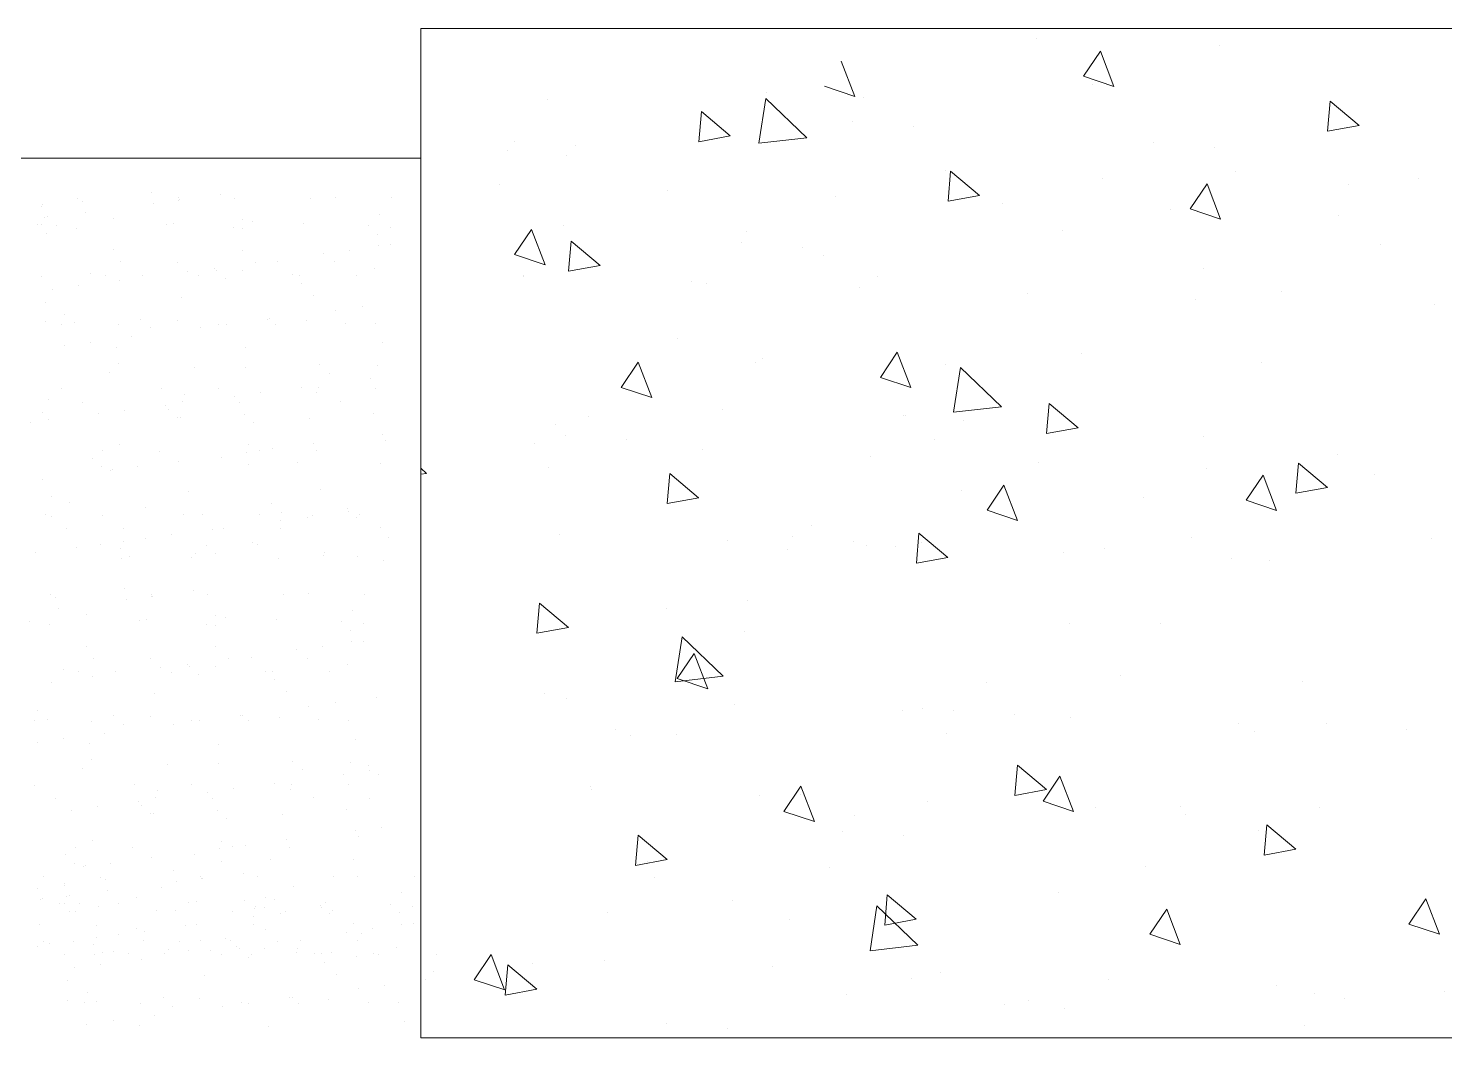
# Model space of a CAD drawing. Header units: millimetres. Extents: x -394 to 6212, y -2458 to 809.
# Drawn here: x 4921.5 to 4949.58, y -2256.57 to -2236.52 of the extents above; entities that cross this region are included whole.
import ezdxf

# ---------------------------------------------------------------- set-up
doc = ezdxf.new("R2010")
doc.units = ezdxf.units.MM
doc.header["$PDSIZE"] = -5
doc.layers.get('DEFPOINTS').update_dxf_attribs({"lineweight": 18})
doc.layers.add('1', color=1, linetype='Continuous', lineweight=18, true_color=0xff0000)
doc.layers.add('2', color=2, linetype='Continuous', lineweight=18, true_color=0xffff00)

msp = doc.modelspace()

# ---------------------------------------------------------------- linework, layer by layer
at = {"layer": '1'}
for p, q in [((4929.28181, -2236.52745), (4929.28181, -2256.52745)), ((4929.28181, -2236.52745), (4929.28181, -2256.52745)), ((4929.28181, -2236.52745), (4995.10215, -2236.52745)), ((4941.4955, -2236.73281), (4941.4955, -2236.73281)), ((4941.4955, -2236.73281), (4941.4955, -2236.73281)), ((4945.11004, -2236.86011), (4945.11004, -2236.86011)), ((4945.11004, -2236.86011), (4945.11004, -2236.86011)), ((4937.61751, -2237.17204), (4937.88628, -2237.87222)), ((4942.75381, -2236.97344), (4942.41829, -2237.47086)), ((4942.75381, -2236.97344), (4942.41829, -2237.47086)), ((4942.75381, -2236.97344), (4943.02259, -2237.67362)), ((4942.75381, -2236.97344), (4943.02259, -2237.67362)), ((4942.41844, -2237.47101), (4943.02273, -2237.67377)), ((4942.41844, -2237.47101), (4943.02273, -2237.67377)), ((4937.28214, -2237.66964), (4937.88643, -2237.8724)), ((4942.59534, -2237.63725), (4942.59534, -2237.63725)), ((4942.59534, -2237.63725), (4942.59534, -2237.63725)), ((4931.78575, -2237.92559), (4931.78575, -2237.92559)), ((4936.11932, -2237.91034), (4935.98139, -2238.79971)), ((4936.11932, -2237.91034), (4936.93109, -2238.68922)), ((4936.14214, -2237.79838), (4936.14214, -2237.79838)), ((4936.14214, -2237.79839), (4936.14214, -2237.79839)), ((4938.04999, -2237.88943), (4938.04999, -2237.88943)), ((4938.04999, -2237.88944), (4938.04999, -2237.88944)), ((4947.30695, -2237.9648), (4947.25465, -2238.56252)), ((4947.30695, -2237.9648), (4947.25465, -2238.56252)), ((4947.30695, -2237.9648), (4947.88148, -2238.44689)), ((4947.30695, -2237.9648), (4947.88148, -2238.44689)), ((4934.84285, -2238.17081), (4934.79055, -2238.76853)), ((4934.84285, -2238.17081), (4935.41738, -2238.6529)), ((4937.83986, -2238.37333), (4937.83986, -2238.37333)), ((4937.83986, -2238.37333), (4937.83986, -2238.37333)), ((4939.04533, -2238.46225), (4939.04533, -2238.46225)), ((4947.2548, -2238.56267), (4947.88162, -2238.44705)), ((4947.2548, -2238.56267), (4947.88162, -2238.44705)), ((4931.14359, -2238.75671), (4931.14359, -2238.75671)), ((4931.14359, -2238.75672), (4931.14359, -2238.75672)), ((4932.34906, -2238.84564), (4932.34906, -2238.84564)), ((4934.7907, -2238.76871), (4935.41752, -2238.65308)), ((4935.98148, -2238.79989), (4936.93118, -2238.68941)), ((4943.8065, -2238.7862), (4943.8065, -2238.7862)), ((4943.8065, -2238.7862), (4943.8065, -2238.7862)), ((4945.01197, -2238.87512), (4945.01197, -2238.87512)), ((4917.50806, -2239.09753), (4929.28181, -2239.09753)), ((4930.99321, -2238.94355), (4930.99321, -2238.94355)), ((4930.99321, -2238.94355), (4930.99321, -2238.94355)), ((4932.17675, -2239.03861), (4932.17675, -2239.03861)), ((4932.17675, -2239.03861), (4932.17675, -2239.03861)), ((4939.68106, -2239.33053), (4939.68106, -2239.33053)), ((4939.78502, -2239.35232), (4939.73273, -2239.95003)), ((4939.78502, -2239.35232), (4939.73273, -2239.95003)), ((4939.78502, -2239.35232), (4940.35956, -2239.83441)), ((4939.78502, -2239.35232), (4940.35956, -2239.83441)), ((4945.43962, -2239.36351), (4945.43962, -2239.36351)), ((4945.43962, -2239.36351), (4945.43962, -2239.36351)), ((4930.83537, -2239.62129), (4930.83537, -2239.62129)), ((4930.83537, -2239.62129), (4930.83537, -2239.62129)), ((4942.78665, -2239.50217), (4942.78665, -2239.50217)), ((4944.86901, -2239.60519), (4944.53349, -2240.10261)), ((4944.86901, -2239.60519), (4945.13778, -2240.30537)), ((4947.67843, -2239.62677), (4947.67843, -2239.62677)), ((4947.67843, -2239.62677), (4947.67843, -2239.62677)), ((4949.05416, -2239.4908), (4949.05416, -2239.4908)), ((4949.05416, -2239.4908), (4949.05416, -2239.4908)), ((4934.16431, -2239.74289), (4934.16431, -2239.74289)), ((4934.16431, -2239.74289), (4934.16431, -2239.74289)), ((4937.49325, -2239.86449), (4937.49325, -2239.86449)), ((4937.49325, -2239.86449), (4937.49325, -2239.86449)), ((4939.73287, -2239.95018), (4940.3597, -2239.83455)), ((4939.73287, -2239.95018), (4940.3597, -2239.83455)), ((4940.82219, -2239.98609), (4940.82219, -2239.98609)), ((4940.82219, -2239.98609), (4940.82219, -2239.98609)), ((4944.15112, -2240.10768), (4944.15112, -2240.10768)), ((4944.15112, -2240.10768), (4944.15112, -2240.10768)), ((4944.53364, -2240.1028), (4945.13793, -2240.30556)), ((4947.48006, -2240.22928), (4947.48006, -2240.22928)), ((4947.48006, -2240.22928), (4947.48006, -2240.22928)), ((4931.47612, -2240.50935), (4931.14061, -2241.00678)), ((4931.47612, -2240.50935), (4931.14061, -2241.00678)), ((4931.47612, -2240.50935), (4931.7449, -2241.20954)), ((4931.47612, -2240.50935), (4931.7449, -2241.20954)), ((4932.11532, -2240.42899), (4932.11532, -2240.42899)), ((4935.72986, -2240.55629), (4935.72986, -2240.55629)), ((4941.99411, -2240.52013), (4941.99411, -2240.52013)), ((4941.99411, -2240.52013), (4941.99411, -2240.52013)), ((4932.2631, -2240.73983), (4932.21081, -2241.33755)), ((4932.2631, -2240.73983), (4932.21081, -2241.33755)), ((4932.2631, -2240.73983), (4932.83764, -2241.22192)), ((4932.2631, -2240.73983), (4932.83764, -2241.22192)), ((4935.6442, -2240.76948), (4935.6442, -2240.76948)), ((4935.6442, -2240.76948), (4935.6442, -2240.76948)), ((4936.84966, -2240.8584), (4936.84966, -2240.8584)), ((4948.30711, -2240.79897), (4948.30711, -2240.79897)), ((4948.30711, -2240.79897), (4948.30711, -2240.79897)), ((4931.14075, -2241.00692), (4931.74504, -2241.20968)), ((4931.14075, -2241.00692), (4931.74504, -2241.20968)), ((4937.25984, -2241.02813), (4937.25984, -2241.02813)), ((4937.25984, -2241.02813), (4937.25984, -2241.02813)), ((4931.32327, -2241.41624), (4931.32327, -2241.41624)), ((4932.21095, -2241.33769), (4932.83778, -2241.22206)), ((4932.21095, -2241.33769), (4932.83778, -2241.22206)), ((4944.79102, -2241.27787), (4944.79102, -2241.27787)), ((4931.32279, -2241.44695), (4931.32279, -2241.44695)), ((4931.32279, -2241.44695), (4931.32279, -2241.44695)), ((4934.6522, -2241.53784), (4934.6522, -2241.53784)), ((4934.93733, -2241.57424), (4934.93733, -2241.57424)), ((4934.93733, -2241.57424), (4934.93733, -2241.57424)), ((4937.98114, -2241.65944), (4937.98114, -2241.65944)), ((4938.33781, -2241.439), (4938.33781, -2241.439)), ((4941.31008, -2241.78104), (4941.31008, -2241.78104)), ((4944.63902, -2241.90263), (4944.63902, -2241.90263)), ((4946.33518, -2241.73525), (4946.33518, -2241.73525)), ((4946.33518, -2241.73525), (4946.33518, -2241.73525)), ((4949.38373, -2241.9942), (4949.38373, -2241.9942)), ((4949.38373, -2241.9942), (4949.38373, -2241.9942)), ((4934.37243, -2242.67923), (4934.37243, -2242.67923)), ((4936.05944, -2243.05968), (4936.05944, -2243.05968)), ((4938.72762, -2242.94251), (4938.39211, -2243.43993)), ((4938.72762, -2242.94251), (4938.39211, -2243.43993)), ((4938.72762, -2242.94251), (4938.9964, -2243.64269)), ((4938.72762, -2242.94251), (4938.9964, -2243.64269)), ((4942.36979, -2242.97548), (4942.36979, -2242.97548)), ((4942.36979, -2242.97548), (4942.36979, -2242.97548)), ((4933.59132, -2243.14111), (4933.2558, -2243.63853)), ((4933.59132, -2243.14111), (4933.8601, -2243.84129)), ((4935.91659, -2243.13661), (4935.91659, -2243.13661)), ((4935.91659, -2243.13661), (4935.91659, -2243.13661)), ((4939.67398, -2243.18698), (4939.67398, -2243.18698)), ((4939.98, -2243.24253), (4939.84207, -2244.1319)), ((4939.98, -2243.24253), (4939.84207, -2244.1319)), ((4939.98, -2243.24253), (4940.79177, -2244.02142)), ((4939.98, -2243.24253), (4940.79177, -2244.02141)), ((4945.93823, -2243.15083), (4945.93823, -2243.15083)), ((4945.93823, -2243.15083), (4945.93823, -2243.15083)), ((4933.25594, -2243.63871), (4933.86023, -2243.84147)), ((4938.39225, -2243.44008), (4938.99654, -2243.64284)), ((4938.39225, -2243.44008), (4938.99654, -2243.64284)), ((4932.61393, -2244.21631), (4932.61393, -2244.21631)), ((4935.26691, -2244.07764), (4935.26691, -2244.07764)), ((4935.26691, -2244.07764), (4935.26691, -2244.07764)), ((4938.84091, -2244.20519), (4938.84091, -2244.20519)), ((4938.84091, -2244.20519), (4938.84091, -2244.20519)), ((4938.88145, -2244.20494), (4938.88145, -2244.20494)), ((4938.88145, -2244.20494), (4938.88145, -2244.20494)), ((4939.84216, -2244.13205), (4940.79186, -2244.02157)), ((4939.84216, -2244.13205), (4940.79186, -2244.02157)), ((4941.73725, -2243.9559), (4941.68495, -2244.55362)), ((4941.73725, -2243.9559), (4942.31178, -2244.43799)), ((4931.9512, -2244.37684), (4931.9512, -2244.37684)), ((4931.9512, -2244.37684), (4931.9512, -2244.37684)), ((4940.04638, -2244.29411), (4940.04638, -2244.29411)), ((4941.68509, -2244.5538), (4942.31192, -2244.43818)), ((4931.53948, -2244.75566), (4931.53948, -2244.75566)), ((4931.53948, -2244.75566), (4931.53948, -2244.75566)), ((4932.14464, -2244.58858), (4932.14464, -2244.58858)), ((4932.14464, -2244.58858), (4932.14464, -2244.58858)), ((4933.35011, -2244.6775), (4933.35011, -2244.6775)), ((4939.45551, -2244.66875), (4939.45551, -2244.66875)), ((4944.80755, -2244.61806), (4944.80755, -2244.61806)), ((4944.80755, -2244.61806), (4944.80755, -2244.61806)), ((4934.86841, -2244.87726), (4934.86841, -2244.87726)), ((4934.86841, -2244.87726), (4934.86841, -2244.87726)), ((4938.19735, -2244.99885), (4938.19735, -2244.99885)), ((4938.19735, -2244.99885), (4938.19735, -2244.99885)), ((4947.45288, -2244.96499), (4947.45288, -2244.96499)), ((4947.45288, -2244.965), (4947.45288, -2244.965)), ((4929.28181, -2245.23823), (4929.39539, -2245.34721)), ((4929.28181, -2245.23823), (4929.39539, -2245.34721)), ((4929.28181, -2245.36057), (4929.39548, -2245.34735)), ((4929.28181, -2245.36057), (4929.39548, -2245.34735)), ((4931.8214, -2245.23427), (4931.8214, -2245.23427)), ((4931.8214, -2245.23427), (4931.8214, -2245.23427)), ((4934.21533, -2245.34341), (4934.16303, -2245.94113)), ((4934.21533, -2245.34341), (4934.78986, -2245.8255)), ((4941.52629, -2245.12045), (4941.52629, -2245.12045)), ((4941.52629, -2245.12045), (4941.52629, -2245.12045)), ((4944.85523, -2245.24205), (4944.85523, -2245.24205)), ((4944.85523, -2245.24205), (4944.85523, -2245.24205)), ((4946.67942, -2245.13741), (4946.62713, -2245.73512)), ((4946.67942, -2245.13741), (4946.62713, -2245.73512)), ((4946.67942, -2245.13741), (4947.25396, -2245.6195)), ((4946.67942, -2245.13741), (4947.25396, -2245.6195)), ((4940.84282, -2245.57426), (4940.5073, -2246.07168)), ((4940.84282, -2245.57426), (4941.1116, -2246.27444)), ((4945.97912, -2245.37566), (4945.64361, -2245.87308)), ((4945.97912, -2245.37566), (4945.64361, -2245.87308)), ((4945.97912, -2245.37566), (4946.2479, -2246.07585)), ((4945.97912, -2245.37566), (4946.2479, -2246.07585)), ((4946.62727, -2245.73527), (4947.2541, -2245.61965)), ((4946.62727, -2245.73527), (4947.2541, -2245.61965)), ((4948.18417, -2245.36365), (4948.18417, -2245.36365)), ((4948.18417, -2245.36365), (4948.18417, -2245.36365)), ((4934.16317, -2245.94131), (4934.79, -2245.82568)), ((4940.00356, -2245.69038), (4940.00356, -2245.69038)), ((4943.6181, -2245.81768), (4943.6181, -2245.81768)), ((4945.64374, -2245.87323), (4946.24804, -2246.076)), ((4945.64374, -2245.87324), (4946.24804, -2246.076)), ((4940.50744, -2246.07187), (4941.11173, -2246.27463)), ((4937.03429, -2246.36636), (4937.03429, -2246.36636)), ((4937.03429, -2246.36636), (4937.03429, -2246.36636)), ((4932.02737, -2246.55061), (4932.02737, -2246.55061)), ((4935.35631, -2246.67221), (4935.35631, -2246.67221)), ((4936.64524, -2246.60134), (4936.64524, -2246.60134)), ((4936.64524, -2246.60134), (4936.64524, -2246.60134)), ((4937.85071, -2246.69026), (4937.85071, -2246.69026)), ((4939.1575, -2246.52492), (4939.10521, -2247.12264)), ((4939.1575, -2246.52492), (4939.10521, -2247.12264)), ((4939.1575, -2246.52492), (4939.73204, -2247.00701)), ((4939.1575, -2246.52492), (4939.73204, -2247.00701)), ((4939.21102, -2246.70834), (4939.21102, -2246.70834)), ((4939.21102, -2246.70834), (4939.21102, -2246.70834)), ((4944.56547, -2246.6161), (4944.56547, -2246.6161)), ((4949.30816, -2246.63083), (4949.30816, -2246.63083)), ((4949.30816, -2246.63083), (4949.30816, -2246.63083)), ((4936.55805, -2246.847), (4936.55805, -2246.847)), ((4938.11227, -2246.77723), (4938.11227, -2246.77723)), ((4938.68525, -2246.7938), (4938.68525, -2246.7938)), ((4939.10535, -2247.12278), (4939.73217, -2247.00716)), ((4939.10535, -2247.12278), (4939.73217, -2247.00716)), ((4942.01419, -2246.9154), (4942.01419, -2246.9154)), ((4942.82556, -2246.83563), (4942.82556, -2246.83563)), ((4942.82556, -2246.83563), (4942.82556, -2246.83563)), ((4945.34313, -2247.037), (4945.34313, -2247.037)), ((4946.10963, -2247.07347), (4946.10963, -2247.07347)), ((4946.10963, -2247.07347), (4946.10963, -2247.07347)), ((4935.76552, -2247.86496), (4935.76552, -2247.86496)), ((4935.76552, -2247.86496), (4935.76552, -2247.86496)), ((4931.63558, -2247.91243), (4931.58329, -2248.51015)), ((4931.63558, -2247.91243), (4931.58329, -2248.51015)), ((4931.63558, -2247.91243), (4932.21011, -2248.39452)), ((4931.63558, -2247.91243), (4932.21011, -2248.39452)), ((4934.14688, -2248.01746), (4934.14688, -2248.01746)), ((4931.58342, -2248.51029), (4932.21025, -2248.39466)), ((4931.58342, -2248.51029), (4932.21025, -2248.39466)), ((4942.14425, -2248.3137), (4942.14425, -2248.3137)), ((4942.14425, -2248.3137), (4942.14425, -2248.3137)), ((4943.94768, -2248.32108), (4943.94768, -2248.32108)), ((4934.46413, -2248.58275), (4934.3262, -2249.47212)), ((4934.46413, -2248.58275), (4935.2759, -2249.36163)), ((4935.69104, -2248.47483), (4935.69104, -2248.47483)), ((4935.69104, -2248.47483), (4935.69104, -2248.47483)), ((4934.70143, -2248.91158), (4934.36592, -2249.409)), ((4934.70143, -2248.91158), (4934.36592, -2249.409)), ((4934.70143, -2248.91158), (4934.97021, -2249.61176)), ((4934.70143, -2248.91158), (4934.97021, -2249.61176)), ((4934.32628, -2249.4723), (4935.27598, -2249.36182)), ((4934.36605, -2249.40914), (4934.97034, -2249.61191)), ((4934.36605, -2249.40914), (4934.97034, -2249.61191)), ((4940.50217, -2249.4777), (4940.50217, -2249.4777)), ((4943.15514, -2249.33903), (4943.15514, -2249.33903)), ((4943.15514, -2249.33903), (4943.15514, -2249.33903)), ((4946.76968, -2249.46633), (4946.76968, -2249.46633)), ((4946.76968, -2249.46633), (4946.76968, -2249.46633)), ((4931.72565, -2249.71506), (4931.72565, -2249.71506)), ((4931.72565, -2249.71506), (4931.72565, -2249.71506)), ((4932.17966, -2249.80672), (4932.17966, -2249.80672)), ((4932.17966, -2249.80672), (4932.17966, -2249.80672)), ((4935.5086, -2249.92832), (4935.5086, -2249.92832)), ((4935.5086, -2249.92832), (4935.5086, -2249.92832)), ((4938.83754, -2250.04992), (4938.83754, -2250.04992)), ((4938.83754, -2250.04992), (4938.83754, -2250.04992)), ((4939.22997, -2250.00697), (4939.22997, -2250.00697)), ((4939.84196, -2250.03705), (4939.84196, -2250.03705)), ((4939.84196, -2250.03705), (4939.84196, -2250.03705)), ((4941.04743, -2250.12597), (4941.04743, -2250.12597)), ((4942.16648, -2250.17152), (4942.16648, -2250.17152)), ((4942.16648, -2250.17152), (4942.16648, -2250.17152)), ((4945.49542, -2250.29312), (4945.49542, -2250.29312)), ((4945.49542, -2250.29312), (4945.49542, -2250.29312)), ((4947.22733, -2250.30322), (4947.22733, -2250.30322)), ((4947.22733, -2250.30322), (4947.22733, -2250.30322)), ((4933.14569, -2250.42044), (4933.14569, -2250.42044)), ((4933.14569, -2250.42044), (4933.14569, -2250.42044)), ((4933.44539, -2250.53181), (4933.44539, -2250.53181)), ((4934.35116, -2250.50936), (4934.35116, -2250.50936)), ((4939.70963, -2250.49566), (4939.70963, -2250.49566)), ((4939.70963, -2250.49566), (4939.70963, -2250.49566)), ((4945.8086, -2250.44993), (4945.8086, -2250.44993)), ((4945.8086, -2250.44993), (4945.8086, -2250.44993)), ((4948.82435, -2250.41471), (4948.82435, -2250.41471)), ((4948.82435, -2250.41472), (4948.82435, -2250.41472)), ((4941.10973, -2251.1285), (4941.05743, -2251.72622)), ((4941.10973, -2251.1285), (4941.68426, -2251.61059)), ((4941.95293, -2251.34473), (4941.61742, -2251.84215)), ((4941.95293, -2251.34473), (4941.61742, -2251.84215)), ((4941.95293, -2251.34473), (4942.22171, -2252.04492)), ((4941.95293, -2251.34473), (4942.22171, -2252.04492)), ((4932.65285, -2251.54977), (4932.65285, -2251.54977)), ((4932.65285, -2251.54977), (4932.65285, -2251.54977)), ((4932.66756, -2251.60167), (4932.66756, -2251.60167)), ((4935.9965, -2251.72327), (4935.9965, -2251.72327)), ((4936.81663, -2251.54333), (4936.48111, -2252.04075)), ((4936.80874, -2251.70458), (4936.80874, -2251.70458)), ((4936.80874, -2251.70458), (4936.80874, -2251.70458)), ((4936.81663, -2251.54333), (4937.08541, -2252.24351)), ((4941.05757, -2251.7264), (4941.68439, -2251.61078)), ((4936.48125, -2252.04093), (4937.08554, -2252.2437)), ((4939.32543, -2251.84487), (4939.32543, -2251.84487)), ((4941.61755, -2251.8423), (4942.22184, -2252.04507)), ((4941.61755, -2251.8423), (4942.22184, -2252.04507)), ((4942.65437, -2251.96647), (4942.65437, -2251.96647)), ((4944.33992, -2251.95432), (4944.33992, -2251.95432)), ((4947.09926, -2251.96973), (4947.09926, -2251.96973)), ((4947.09926, -2251.96973), (4947.09926, -2251.96973)), ((4937.88672, -2252.11545), (4937.88672, -2252.11545)), ((4944.44629, -2252.1084), (4944.44629, -2252.1084)), ((4946.0519, -2252.31001), (4945.99961, -2252.90772)), ((4946.0519, -2252.31001), (4945.99961, -2252.90772)), ((4946.0519, -2252.31001), (4946.62644, -2252.7921)), ((4946.0519, -2252.31001), (4946.62644, -2252.7921)), ((4933.58781, -2252.51601), (4933.53551, -2253.11373)), ((4933.58781, -2252.51601), (4934.16234, -2252.99811)), ((4937.64629, -2252.4332), (4937.64629, -2252.4332)), ((4937.64629, -2252.4332), (4937.64629, -2252.4332)), ((4938.85176, -2252.52212), (4938.85176, -2252.52212)), ((4945.88408, -2252.4117), (4945.88408, -2252.4117)), ((4945.88408, -2252.4117), (4945.88408, -2252.4117)), ((4945.99974, -2252.90788), (4946.62657, -2252.79225)), ((4945.99974, -2252.90788), (4946.62657, -2252.79225)), ((4933.53564, -2253.11391), (4934.16247, -2252.99829)), ((4933.77497, -2253.03521), (4933.77497, -2253.03521)), ((4937.3895, -2253.16251), (4937.3895, -2253.16251)), ((4943.65375, -2253.12635), (4943.65375, -2253.12635)), ((4943.65375, -2253.12635), (4943.65375, -2253.12635)), ((4933.92133, -2253.35568), (4933.92133, -2253.35568)), ((4938.52998, -2253.69752), (4938.47769, -2254.29524)), ((4938.52998, -2253.69752), (4938.47769, -2254.29524)), ((4938.52998, -2253.69752), (4939.10451, -2254.17961)), ((4938.52998, -2253.69752), (4939.10451, -2254.17961)), ((4941.9187, -2253.65193), (4941.9187, -2253.65193)), ((4941.9187, -2253.65193), (4941.9187, -2253.65193)), ((4932.98243, -2254.05317), (4932.98243, -2254.05317)), ((4932.98243, -2254.05317), (4932.98243, -2254.05317)), ((4935.46549, -2253.81306), (4935.46549, -2253.81306)), ((4935.46549, -2253.81306), (4935.46549, -2253.81306)), ((4938.32481, -2253.91494), (4938.18688, -2254.80431)), ((4938.32481, -2253.91494), (4938.18688, -2254.80431)), ((4938.32481, -2253.91494), (4939.13658, -2254.69383)), ((4938.32481, -2253.91494), (4939.13658, -2254.69383)), ((4944.06813, -2253.97648), (4943.73262, -2254.47391)), ((4944.06813, -2253.97648), (4944.33691, -2254.67667)), ((4949.20443, -2253.77788), (4948.86892, -2254.27531)), ((4949.20443, -2253.77789), (4948.86892, -2254.27531)), ((4949.20443, -2253.77788), (4949.47321, -2254.47807)), ((4949.20443, -2253.77789), (4949.47321, -2254.47807)), ((4936.59697, -2254.18046), (4936.59697, -2254.18046)), ((4936.59697, -2254.18046), (4936.59697, -2254.18046)), ((4938.47782, -2254.29538), (4939.10465, -2254.17976)), ((4938.47782, -2254.29538), (4939.10465, -2254.17976)), ((4948.86905, -2254.27546), (4949.47334, -2254.47822)), ((4948.86905, -2254.27546), (4949.47334, -2254.47822)), ((4943.73275, -2254.47409), (4944.33704, -2254.67686)), ((4929.60049, -2254.87899), (4929.60049, -2254.87899)), ((4929.60049, -2254.87899), (4929.60049, -2254.87899)), ((4930.67524, -2254.88065), (4930.33973, -2255.37807)), ((4930.67524, -2254.88065), (4930.33973, -2255.37807)), ((4930.67524, -2254.88065), (4930.94402, -2255.58083)), ((4930.67524, -2254.88065), (4930.94402, -2255.58083)), ((4938.18696, -2254.80446), (4939.13666, -2254.69397)), ((4938.18696, -2254.80446), (4939.13666, -2254.69397)), ((4931.00806, -2255.08503), (4930.95577, -2255.68275)), ((4931.00806, -2255.08503), (4930.95577, -2255.68275)), ((4931.00806, -2255.08503), (4931.58259, -2255.56712)), ((4931.00806, -2255.08503), (4931.58259, -2255.56712)), ((4931.50011, -2255.05329), (4931.50011, -2255.05329)), ((4931.50011, -2255.05329), (4931.50011, -2255.05329)), ((4932.92943, -2255.00059), (4932.92943, -2255.00059)), ((4932.92943, -2255.00059), (4932.92943, -2255.00059)), ((4936.25836, -2255.12219), (4936.25836, -2255.12219)), ((4936.25836, -2255.12219), (4936.25836, -2255.12219)), ((4929.53692, -2255.20979), (4929.53692, -2255.20979)), ((4929.53692, -2255.20979), (4929.53692, -2255.20979)), ((4930.33986, -2255.37821), (4930.94415, -2255.58097)), ((4930.33986, -2255.37821), (4930.94415, -2255.58097)), ((4939.00442, -2255.3452), (4939.00442, -2255.3452)), ((4939.5873, -2255.24379), (4939.5873, -2255.24379)), ((4939.5873, -2255.24379), (4939.5873, -2255.24379)), ((4942.91624, -2255.36539), (4942.91624, -2255.36539)), ((4942.91624, -2255.36539), (4942.91624, -2255.36539)), ((4930.9559, -2255.68289), (4931.58272, -2255.56726)), ((4930.9559, -2255.68289), (4931.58272, -2255.56726)), ((4937.71908, -2255.66591), (4937.71908, -2255.66591)), ((4946.24518, -2255.48699), (4946.24518, -2255.48699)), ((4946.24518, -2255.48699), (4946.24518, -2255.48699)), ((4947.00178, -2255.64144), (4947.00178, -2255.64144)), ((4947.00178, -2255.64144), (4947.00178, -2255.64144)), ((4949.57412, -2255.60858), (4949.57412, -2255.60858)), ((4949.57412, -2255.60858), (4949.57412, -2255.60858)), ((4940.84301, -2255.86891), (4940.84301, -2255.86891)), ((4940.84301, -2255.86891), (4940.84301, -2255.86891)), ((4941.33362, -2255.7932), (4941.33362, -2255.7932)), ((4942.04848, -2255.95783), (4942.04848, -2255.95783)), ((4947.59787, -2255.75705), (4947.59787, -2255.75705)), ((4947.59787, -2255.75705), (4947.59787, -2255.75705)), ((4934.14674, -2256.2523), (4934.14674, -2256.2523)), ((4934.14674, -2256.2523), (4934.14674, -2256.2523)), ((4946.80965, -2256.28179), (4946.80965, -2256.28179)), ((4946.80965, -2256.28179), (4946.80965, -2256.28179)), ((4929.28181, -2256.52745), (4994.86376, -2256.52745)), ((4929.28181, -2256.52745), (5030.76155, -2256.52745)), ((4935.35221, -2256.34122), (4935.35221, -2256.34122))]:
    msp.add_line(p, q, dxfattribs=at)
at = {"layer": '2'}
for p, q in [((4922.48068, -2239.89499), (4922.48068, -2239.89499)), ((4922.57861, -2239.94563), (4922.57861, -2239.94563)), ((4923.93689, -2239.76681), (4923.93689, -2239.76681)), ((4923.98499, -2239.99241), (4923.98499, -2239.99241)), ((4924.46871, -2239.88071), (4924.46871, -2239.88071)), ((4924.48016, -2239.92489), (4924.48016, -2239.92489)), ((4924.5055, -2239.92388), (4924.5055, -2239.92388)), ((4925.31848, -2239.81685), (4925.31848, -2239.81685)), ((4925.59483, -2239.88933), (4925.59483, -2239.88933)), ((4927.09776, -2239.8915), (4927.09776, -2239.8915)), ((4927.58286, -2239.87505), (4927.58286, -2239.87505)), ((4928.70897, -2239.88367), (4928.70897, -2239.88367)), ((4921.76563, -2240.05266), (4921.76563, -2240.05266)), ((4921.77927, -2240.0222), (4921.77927, -2240.0222)), ((4921.81372, -2240.27826), (4921.81372, -2240.27826)), ((4921.88069, -2240.25782), (4921.88069, -2240.25782)), ((4922.62671, -2240.17123), (4922.62671, -2240.17123)), ((4923.19701, -2240.29465), (4923.19701, -2240.29465)), ((4928.456, -2240.20961), (4928.456, -2240.20961)), ((4921.68161, -2240.40975), (4921.68161, -2240.40975)), ((4921.77092, -2240.41499), (4921.77092, -2240.41499)), ((4921.86593, -2240.57865), (4921.86593, -2240.57865)), ((4922.06501, -2240.42672), (4922.06501, -2240.42672)), ((4922.44681, -2240.48351), (4922.44681, -2240.48351)), ((4924.23759, -2240.4005), (4924.23759, -2240.4005)), ((4924.38851, -2240.38161), (4924.38851, -2240.38161)), ((4925.56096, -2240.47785), (4925.56096, -2240.47785)), ((4925.74204, -2240.49817), (4925.74204, -2240.49817)), ((4925.7551, -2240.30692), (4925.7551, -2240.30692)), ((4925.94113, -2240.34624), (4925.94113, -2240.34624)), ((4926.9466, -2240.39388), (4926.9466, -2240.39388)), ((4928.23904, -2240.43487), (4928.23904, -2240.43487)), ((4928.6751, -2240.47219), (4928.6751, -2240.47219)), ((4928.42336, -2240.60377), (4928.42336, -2240.60377)), ((4928.44995, -2240.82909), (4928.44995, -2240.82909)), ((4928.68799, -2240.81239), (4928.68799, -2240.81239)), ((4923.19096, -2240.91412), (4923.19096, -2240.91412)), ((4925.74905, -2240.92639), (4925.74905, -2240.92639)), ((4927.35449, -2240.98795), (4927.35449, -2240.98795)), ((4927.875, -2240.91943), (4927.875, -2240.91943)), ((4922.73592, -2241.37585), (4922.73592, -2241.37585)), ((4923.03981, -2241.4165), (4923.03981, -2241.4165)), ((4923.33654, -2241.14903), (4923.33654, -2241.14903)), ((4923.75824, -2241.41768), (4923.75824, -2241.41768)), ((4924.46265, -2241.15765), (4924.46265, -2241.15765)), ((4924.66272, -2241.34233), (4924.66272, -2241.34233)), ((4925.18323, -2241.2738), (4925.18323, -2241.2738)), ((4925.23292, -2241.31255), (4925.23292, -2241.31255)), ((4925.7407, -2241.31919), (4925.7407, -2241.31919)), ((4925.99622, -2241.16677), (4925.99622, -2241.16677)), ((4926.45068, -2241.14337), (4926.45068, -2241.14337)), ((4926.73737, -2241.41022), (4926.73737, -2241.41022)), ((4926.87238, -2241.41202), (4926.87238, -2241.41202)), ((4927.5768, -2241.15199), (4927.5768, -2241.15199)), ((4927.99849, -2241.42064), (4927.99849, -2241.42064)), ((4928.35829, -2241.28581), (4928.35829, -2241.28581)), ((4921.77021, -2241.43196), (4921.77021, -2241.43196)), ((4921.97095, -2241.69671), (4921.97095, -2241.69671)), ((4922.49146, -2241.62818), (4922.49146, -2241.62818)), ((4923.30444, -2241.52115), (4923.30444, -2241.52115)), ((4924.88435, -2241.4263), (4924.88435, -2241.4263)), ((4925.41724, -2241.48145), (4925.41724, -2241.48145)), ((4926.92169, -2241.57911), (4926.92169, -2241.57911)), ((4921.84226, -2241.94902), (4921.84226, -2241.94902)), ((4924.54316, -2241.85171), (4924.54316, -2241.85171)), ((4927.16075, -2241.81832), (4927.16075, -2241.81832)), ((4922.22679, -2242.19022), (4922.22679, -2242.19022)), ((4927.59876, -2242.1058), (4927.59876, -2242.1058)), ((4928.11927, -2242.03727), (4928.11927, -2242.03727)), ((4921.83391, -2242.34182), (4921.83391, -2242.34182)), ((4922.1622, -2242.39048), (4922.1622, -2242.39048)), ((4922.41111, -2242.35912), (4922.41111, -2242.35912)), ((4923.28831, -2242.39909), (4923.28831, -2242.39909)), ((4923.73124, -2242.28789), (4923.73124, -2242.28789)), ((4923.91556, -2242.45679), (4923.91556, -2242.45679)), ((4924.4515, -2242.30843), (4924.4515, -2242.30843)), ((4924.90699, -2242.46017), (4924.90699, -2242.46017)), ((4925.27634, -2242.38482), (4925.27634, -2242.38482)), ((4925.42749, -2242.39165), (4925.42749, -2242.39165)), ((4926.24048, -2242.28462), (4926.24048, -2242.28462)), ((4926.28722, -2242.27864), (4926.28722, -2242.27864)), ((4926.40245, -2242.39344), (4926.40245, -2242.39344)), ((4927.00959, -2242.3207), (4927.00959, -2242.3207)), ((4927.79167, -2242.37631), (4927.79167, -2242.37631)), ((4928.39048, -2242.37916), (4928.39048, -2242.37916)), ((4922.21521, -2242.81455), (4922.21521, -2242.81455)), ((4922.73572, -2242.74603), (4922.73572, -2242.74603)), ((4923.54871, -2242.639), (4923.54871, -2242.639)), ((4928.51294, -2242.75591), (4928.51294, -2242.75591)), ((4923.25396, -2242.84095), (4923.25396, -2242.84095)), ((4925.81205, -2242.85322), (4925.81205, -2242.85322)), ((4923.1028, -2243.34332), (4923.1028, -2243.34332)), ((4923.2811, -2243.15632), (4923.2811, -2243.15632)), ((4924.78555, -2243.25399), (4924.78555, -2243.25399)), ((4925.80369, -2243.24602), (4925.80369, -2243.24602)), ((4927.28255, -2243.19069), (4927.28255, -2243.19069)), ((4927.46687, -2243.35959), (4927.46687, -2243.35959)), ((4928.42128, -2243.21263), (4928.42128, -2243.21263)), ((4922.15614, -2243.66741), (4922.15614, -2243.66741)), ((4924.14417, -2243.65313), (4924.14417, -2243.65313)), ((4925.27028, -2243.66175), (4925.27028, -2243.66175)), ((4926.91821, -2243.63454), (4926.91821, -2243.63454)), ((4927.25831, -2243.64747), (4927.25831, -2243.64747)), ((4928.27649, -2243.45572), (4928.27649, -2243.45572)), ((4928.38442, -2243.65609), (4928.38442, -2243.65609)), ((4921.90526, -2243.87584), (4921.90526, -2243.87584)), ((4922.57784, -2243.93606), (4922.57784, -2243.93606)), ((4924.56587, -2243.92178), (4924.56587, -2243.92178)), ((4924.60615, -2243.77853), (4924.60615, -2243.77853)), ((4925.58472, -2243.8101), (4925.58472, -2243.8101)), ((4925.69198, -2243.9304), (4925.69198, -2243.9304)), ((4926.10523, -2243.74157), (4926.10523, -2243.74157)), ((4927.22374, -2243.74515), (4927.22374, -2243.74515)), ((4927.68001, -2243.91612), (4927.68001, -2243.91612)), ((4921.77942, -2244.13166), (4921.77942, -2244.13166)), ((4922.89295, -2244.16448), (4922.89295, -2244.16448)), ((4923.41345, -2244.09595), (4923.41345, -2244.09595)), ((4924.22644, -2243.98892), (4924.22644, -2243.98892)), ((4924.27642, -2244.06836), (4924.27642, -2244.06836)), ((4925.78087, -2244.16603), (4925.78087, -2244.16603)), ((4928.33686, -2244.15678), (4928.33686, -2244.15678)), ((4921.53467, -2244.3433), (4921.53467, -2244.3433)), ((4921.8969, -2244.26864), (4921.8969, -2244.26864)), ((4924.46074, -2244.23726), (4924.46074, -2244.23726)), ((4924.51449, -2244.23525), (4924.51449, -2244.23525)), ((4925.96519, -2244.33493), (4925.96519, -2244.33493)), ((4927.07258, -2244.24752), (4927.07258, -2244.24752)), ((4923.31695, -2244.76777), (4923.31695, -2244.76777)), ((4925.87504, -2244.78004), (4925.87504, -2244.78004)), ((4927.16247, -2244.75238), (4927.16247, -2244.75238)), ((4928.52075, -2244.57356), (4928.52075, -2244.57356)), ((4928.57593, -2244.68273), (4928.57593, -2244.68273)), ((4922.77474, -2245.04371), (4922.77474, -2245.04371)), ((4922.96983, -2244.89458), (4922.96983, -2244.89458)), ((4924.09594, -2244.9032), (4924.09594, -2244.9032)), ((4925.33073, -2245.03446), (4925.33073, -2245.03446)), ((4925.82898, -2244.92794), (4925.82898, -2244.92794)), ((4926.08397, -2244.88892), (4926.08397, -2244.88892)), ((4926.34949, -2244.85942), (4926.34949, -2244.85942)), ((4927.21008, -2244.89754), (4927.21008, -2244.89754)), ((4922.95906, -2245.21261), (4922.95906, -2245.21261)), ((4923.13721, -2245.28232), (4923.13721, -2245.28232)), ((4923.16579, -2245.27015), (4923.16579, -2245.27015)), ((4923.65772, -2245.21379), (4923.65772, -2245.21379)), ((4924.4707, -2245.10676), (4924.4707, -2245.10676)), ((4925.86669, -2245.17284), (4925.86669, -2245.17284)), ((4926.83518, -2245.13213), (4926.83518, -2245.13213)), ((4928.48428, -2245.13945), (4928.48428, -2245.13945)), ((4921.77893, -2245.46114), (4921.77893, -2245.46114)), ((4921.96825, -2245.80267), (4921.96825, -2245.80267)), ((4922.3246, -2245.91213), (4922.3246, -2245.91213)), ((4924.66914, -2245.70536), (4924.66914, -2245.70536)), ((4927.28674, -2245.67197), (4927.28674, -2245.67197)), ((4921.83766, -2246.16289), (4921.83766, -2246.16289)), ((4921.9599, -2246.19547), (4921.9599, -2246.19547)), ((4922.96377, -2246.17151), (4922.96377, -2246.17151)), ((4923.82905, -2246.0098), (4923.82905, -2246.0098)), ((4924.57749, -2246.16208), (4924.57749, -2246.16208)), ((4924.9518, -2246.15723), (4924.9518, -2246.15723)), ((4926.07791, -2246.16585), (4926.07791, -2246.16585)), ((4926.32605, -2245.94651), (4926.32605, -2245.94651)), ((4926.51037, -2246.1154), (4926.51037, -2246.1154)), ((4927.13558, -2246.17435), (4927.13558, -2246.17435)), ((4927.8305, -2246.04417), (4927.8305, -2246.04417)), ((4927.84021, -2246.10231), (4927.84021, -2246.10231)), ((4928.06594, -2246.15157), (4928.06594, -2246.15157)), ((4922.25935, -2246.43154), (4922.25935, -2246.43154)), ((4923.38546, -2246.44016), (4923.38546, -2246.44016)), ((4925.14843, -2246.45669), (4925.14843, -2246.45669)), ((4925.37349, -2246.42588), (4925.37349, -2246.42588)), ((4926.49961, -2246.4345), (4926.49961, -2246.4345)), ((4926.50671, -2246.27787), (4926.50671, -2246.27787)), ((4927.02722, -2246.20934), (4927.02722, -2246.20934)), ((4928.01482, -2246.21307), (4928.01482, -2246.21307)), ((4928.48764, -2246.42022), (4928.48764, -2246.42022)), ((4923.37994, -2246.6946), (4923.37994, -2246.6946)), ((4923.81494, -2246.63224), (4923.81494, -2246.63224)), ((4924.33545, -2246.56372), (4924.33545, -2246.56372)), ((4925.93803, -2246.70687), (4925.93803, -2246.70687)), ((4926.04404, -2246.75437), (4926.04404, -2246.75437)), ((4928.63893, -2246.60956), (4928.63893, -2246.60956)), ((4921.64368, -2246.9181), (4921.64368, -2246.9181)), ((4922.45666, -2246.81107), (4922.45666, -2246.81107)), ((4922.9299, -2246.76003), (4922.9299, -2246.76003)), ((4923.31993, -2246.82418), (4923.31993, -2246.82418)), ((4923.3516, -2247.02868), (4923.3516, -2247.02868)), ((4923.50425, -2246.99308), (4923.50425, -2246.99308)), ((4924.73819, -2247.01271), (4924.73819, -2247.01271)), ((4924.82437, -2246.92185), (4924.82437, -2246.92185)), ((4925.02346, -2246.76992), (4925.02346, -2246.76992)), ((4925.20778, -2246.93881), (4925.20778, -2246.93881)), ((4926.46574, -2247.02302), (4926.46574, -2247.02302)), ((4927.35578, -2246.97932), (4927.35578, -2246.97932)), ((4927.38036, -2246.9126), (4927.38036, -2246.9126)), ((4928.03638, -2246.99455), (4928.03638, -2246.99455)), ((4928.54727, -2247.06628), (4928.54727, -2247.06628)), ((4921.9457, -2247.7483), (4921.9457, -2247.7483)), ((4922.04364, -2247.79894), (4922.04364, -2247.79894)), ((4923.40191, -2247.62012), (4923.40191, -2247.62012)), ((4923.45001, -2247.84571), (4923.45001, -2247.84571)), ((4923.93374, -2247.73402), (4923.93374, -2247.73402)), ((4923.94519, -2247.77819), (4923.94519, -2247.77819)), ((4923.97052, -2247.77719), (4923.97052, -2247.77719)), ((4924.7835, -2247.67016), (4924.7835, -2247.67016)), ((4925.05985, -2247.74264), (4925.05985, -2247.74264)), ((4926.56278, -2247.74481), (4926.56278, -2247.74481)), ((4927.04788, -2247.72836), (4927.04788, -2247.72836)), ((4928.17399, -2247.73698), (4928.17399, -2247.73698)), ((4922.09173, -2248.02453), (4922.09173, -2248.02453)), ((4922.66204, -2248.14796), (4922.66204, -2248.14796)), ((4925.22013, -2248.16023), (4925.22013, -2248.16023)), ((4927.92102, -2248.06292), (4927.92102, -2248.06292)), ((4921.53004, -2248.28002), (4921.53004, -2248.28002)), ((4921.91184, -2248.33682), (4921.91184, -2248.33682)), ((4923.70262, -2248.25381), (4923.70262, -2248.25381)), ((4923.85353, -2248.23491), (4923.85353, -2248.23491)), ((4925.02598, -2248.33116), (4925.02598, -2248.33116)), ((4925.20706, -2248.35148), (4925.20706, -2248.35148)), ((4925.40615, -2248.19954), (4925.40615, -2248.19954)), ((4926.41162, -2248.24718), (4926.41162, -2248.24718)), ((4927.70407, -2248.28818), (4927.70407, -2248.28818)), ((4928.14012, -2248.3255), (4928.14012, -2248.3255)), ((4927.88839, -2248.45708), (4927.88839, -2248.45708)), ((4927.91497, -2248.68239), (4927.91497, -2248.68239)), ((4928.15301, -2248.6657), (4928.15301, -2248.6657)), ((4922.65599, -2248.76743), (4922.65599, -2248.76743)), ((4922.80156, -2249.00233), (4922.80156, -2249.00233)), ((4925.21408, -2248.7797), (4925.21408, -2248.7797)), ((4925.91571, -2248.99667), (4925.91571, -2248.99667)), ((4926.81952, -2248.84126), (4926.81952, -2248.84126)), ((4927.34002, -2248.77273), (4927.34002, -2248.77273)), ((4922.20094, -2249.22915), (4922.20094, -2249.22915)), ((4922.50483, -2249.26981), (4922.50483, -2249.26981)), ((4923.22326, -2249.27098), (4923.22326, -2249.27098)), ((4923.92767, -2249.01095), (4923.92767, -2249.01095)), ((4924.12774, -2249.19564), (4924.12774, -2249.19564)), ((4924.34937, -2249.2796), (4924.34937, -2249.2796)), ((4924.64825, -2249.12711), (4924.64825, -2249.12711)), ((4924.69794, -2249.16586), (4924.69794, -2249.16586)), ((4925.20572, -2249.1725), (4925.20572, -2249.1725)), ((4925.46124, -2249.02008), (4925.46124, -2249.02008)), ((4926.20239, -2249.26352), (4926.20239, -2249.26352)), ((4926.3374, -2249.26532), (4926.3374, -2249.26532)), ((4927.04182, -2249.00529), (4927.04182, -2249.00529)), ((4927.46351, -2249.27394), (4927.46351, -2249.27394)), ((4927.82331, -2249.13911), (4927.82331, -2249.13911)), ((4921.95648, -2249.48149), (4921.95648, -2249.48149)), ((4922.76946, -2249.37446), (4922.76946, -2249.37446)), ((4924.88226, -2249.33475), (4924.88226, -2249.33475)), ((4926.38671, -2249.43242), (4926.38671, -2249.43242)), ((4924.00818, -2249.70502), (4924.00818, -2249.70502)), ((4926.62577, -2249.67163), (4926.62577, -2249.67163)), ((4928.39727, -2249.78354), (4928.39727, -2249.78354)), ((4921.69181, -2250.04353), (4921.69181, -2250.04353)), ((4927.06378, -2249.9591), (4927.06378, -2249.9591)), ((4927.58429, -2249.89058), (4927.58429, -2249.89058)), ((4921.62722, -2250.24378), (4921.62722, -2250.24378)), ((4921.87613, -2250.21243), (4921.87613, -2250.21243)), ((4922.75333, -2250.2524), (4922.75333, -2250.2524)), ((4923.19626, -2250.1412), (4923.19626, -2250.1412)), ((4923.38058, -2250.3101), (4923.38058, -2250.3101)), ((4923.91652, -2250.16174), (4923.91652, -2250.16174)), ((4924.37201, -2250.31348), (4924.37201, -2250.31348)), ((4924.74136, -2250.23812), (4924.74136, -2250.23812)), ((4924.89252, -2250.24495), (4924.89252, -2250.24495)), ((4925.7055, -2250.13792), (4925.7055, -2250.13792)), ((4925.75225, -2250.13195), (4925.75225, -2250.13195)), ((4925.86747, -2250.24674), (4925.86747, -2250.24674)), ((4926.47461, -2250.17401), (4926.47461, -2250.17401)), ((4927.25669, -2250.22962), (4927.25669, -2250.22962)), ((4927.85551, -2250.23246), (4927.85551, -2250.23246)), ((4921.68023, -2250.66786), (4921.68023, -2250.66786)), ((4922.20074, -2250.59933), (4922.20074, -2250.59933)), ((4923.01373, -2250.4923), (4923.01373, -2250.4923)), ((4927.97796, -2250.60922), (4927.97796, -2250.60922)), ((4922.71898, -2250.69426), (4922.71898, -2250.69426)), ((4925.27707, -2250.70652), (4925.27707, -2250.70652)), ((4922.56782, -2251.19663), (4922.56782, -2251.19663)), ((4922.74612, -2251.00962), (4922.74612, -2251.00962)), ((4924.25057, -2251.10729), (4924.25057, -2251.10729)), ((4925.26872, -2251.09932), (4925.26872, -2251.09932)), ((4926.74757, -2251.044), (4926.74757, -2251.044)), ((4926.93189, -2251.21289), (4926.93189, -2251.21289)), ((4927.88631, -2251.06594), (4927.88631, -2251.06594)), ((4928.25202, -2251.14166), (4928.25202, -2251.14166)), ((4928.26202, -2251.2405), (4928.26202, -2251.2405)), ((4921.62116, -2251.52071), (4921.62116, -2251.52071)), ((4923.60919, -2251.50644), (4923.60919, -2251.50644)), ((4924.7353, -2251.51506), (4924.7353, -2251.51506)), ((4926.38323, -2251.48785), (4926.38323, -2251.48785)), ((4926.72333, -2251.50078), (4926.72333, -2251.50078)), ((4927.74151, -2251.30903), (4927.74151, -2251.30903)), ((4927.84944, -2251.5094), (4927.84944, -2251.5094)), ((4928.43634, -2251.31056), (4928.43634, -2251.31056)), ((4922.04286, -2251.78936), (4922.04286, -2251.78936)), ((4924.03089, -2251.77509), (4924.03089, -2251.77509)), ((4924.07117, -2251.63184), (4924.07117, -2251.63184)), ((4925.04974, -2251.6634), (4925.04974, -2251.6634)), ((4925.157, -2251.78371), (4925.157, -2251.78371)), ((4925.57025, -2251.59488), (4925.57025, -2251.59488)), ((4926.68876, -2251.59845), (4926.68876, -2251.59845)), ((4927.14503, -2251.76943), (4927.14503, -2251.76943)), ((4928.27114, -2251.77805), (4928.27114, -2251.77805)), ((4922.35797, -2252.01778), (4922.35797, -2252.01778)), ((4922.87848, -2251.94926), (4922.87848, -2251.94926)), ((4923.69146, -2251.84223), (4923.69146, -2251.84223)), ((4923.74144, -2251.92167), (4923.74144, -2251.92167)), ((4923.92576, -2252.09057), (4923.92576, -2252.09057)), ((4923.97952, -2252.08856), (4923.97952, -2252.08856)), ((4925.24589, -2252.01934), (4925.24589, -2252.01934)), ((4927.80188, -2252.01009), (4927.80188, -2252.01009)), ((4925.43021, -2252.18824), (4925.43021, -2252.18824)), ((4926.53761, -2252.10083), (4926.53761, -2252.10083)), ((4928.50628, -2252.35834), (4928.50628, -2252.35834)), ((4922.78197, -2252.62108), (4922.78197, -2252.62108)), ((4925.34006, -2252.63335), (4925.34006, -2252.63335)), ((4926.6275, -2252.60569), (4926.6275, -2252.60569)), ((4927.98578, -2252.42687), (4927.98578, -2252.42687)), ((4928.04096, -2252.53604), (4928.04096, -2252.53604)), ((4922.23977, -2252.89702), (4922.23977, -2252.89702)), ((4922.43485, -2252.74788), (4922.43485, -2252.74788)), ((4923.56096, -2252.7565), (4923.56096, -2252.7565)), ((4924.79575, -2252.88777), (4924.79575, -2252.88777)), ((4925.294, -2252.78125), (4925.294, -2252.78125)), ((4925.54899, -2252.74222), (4925.54899, -2252.74222)), ((4925.81451, -2252.71272), (4925.81451, -2252.71272)), ((4926.6751, -2252.75084), (4926.6751, -2252.75084)), ((4922.42408, -2253.06591), (4922.42408, -2253.06591)), ((4922.60223, -2253.13563), (4922.60223, -2253.13563)), ((4922.63082, -2253.12346), (4922.63082, -2253.12346)), ((4923.12274, -2253.0671), (4923.12274, -2253.0671)), ((4923.93572, -2252.96007), (4923.93572, -2252.96007)), ((4924.38186, -2253.21515), (4924.38186, -2253.21515)), ((4925.33171, -2253.02615), (4925.33171, -2253.02615)), ((4926.3002, -2252.98543), (4926.3002, -2252.98543)), ((4927.9493, -2252.99276), (4927.9493, -2252.99276)), ((4921.79954, -2253.33471), (4921.79954, -2253.33471)), ((4922.22424, -2253.47054), (4922.22424, -2253.47054)), ((4922.92565, -2253.34333), (4922.92565, -2253.34333)), ((4923.02358, -2253.39397), (4923.02358, -2253.39397)), ((4924.42996, -2253.44075), (4924.42996, -2253.44075)), ((4924.91368, -2253.32905), (4924.91368, -2253.32905)), ((4924.92513, -2253.37323), (4924.92513, -2253.37323)), ((4924.95047, -2253.37222), (4924.95047, -2253.37222)), ((4925.76345, -2253.26519), (4925.76345, -2253.26519)), ((4926.0398, -2253.33767), (4926.0398, -2253.33767)), ((4927.54273, -2253.33984), (4927.54273, -2253.33984)), ((4928.02783, -2253.32339), (4928.02783, -2253.32339)), ((4929.15394, -2253.33201), (4929.15394, -2253.33201)), ((4921.69009, -2253.56953), (4921.69009, -2253.56953)), ((4921.78962, -2253.76544), (4921.78962, -2253.76544)), ((4922.2106, -2253.501), (4922.2106, -2253.501)), ((4922.2587, -2253.7266), (4922.2587, -2253.7266)), ((4922.32567, -2253.70616), (4922.32567, -2253.70616)), ((4923.07168, -2253.61957), (4923.07168, -2253.61957)), ((4923.64199, -2253.74299), (4923.64199, -2253.74299)), ((4924.13417, -2253.55867), (4924.13417, -2253.55867)), ((4926.20007, -2253.75526), (4926.20007, -2253.75526)), ((4926.75176, -2253.52528), (4926.75176, -2253.52528)), ((4928.90097, -2253.65795), (4928.90097, -2253.65795)), ((4921.73819, -2253.79513), (4921.73819, -2253.79513)), ((4922.12658, -2253.85809), (4922.12658, -2253.85809)), ((4922.21589, -2253.86333), (4922.21589, -2253.86333)), ((4922.3109, -2254.02699), (4922.3109, -2254.02699)), ((4922.42879, -2254.02482), (4922.42879, -2254.02482)), ((4922.50999, -2253.87506), (4922.50999, -2253.87506)), ((4922.89179, -2253.93185), (4922.89179, -2253.93185)), ((4923.29407, -2253.86311), (4923.29407, -2253.86311)), ((4924.04251, -2254.01538), (4924.04251, -2254.01538)), ((4924.41682, -2254.01054), (4924.41682, -2254.01054)), ((4924.68256, -2253.84884), (4924.68256, -2253.84884)), ((4924.83348, -2253.82995), (4924.83348, -2253.82995)), ((4925.54293, -2254.01916), (4925.54293, -2254.01916)), ((4925.79107, -2253.79981), (4925.79107, -2253.79981)), ((4925.97539, -2253.96871), (4925.97539, -2253.96871)), ((4926.00593, -2253.92619), (4926.00593, -2253.92619)), ((4926.18701, -2253.94651), (4926.18701, -2253.94651)), ((4926.3861, -2253.79458), (4926.3861, -2253.79458)), ((4926.6006, -2254.02765), (4926.6006, -2254.02765)), ((4927.29552, -2253.89748), (4927.29552, -2253.89748)), ((4927.30523, -2253.95561), (4927.30523, -2253.95561)), ((4927.39157, -2253.84222), (4927.39157, -2253.84222)), ((4927.53096, -2254.00488), (4927.53096, -2254.00488)), ((4928.68402, -2253.88321), (4928.68402, -2253.88321)), ((4928.86833, -2254.05211), (4928.86833, -2254.05211)), ((4929.12007, -2253.92053), (4929.12007, -2253.92053)), ((4921.72437, -2254.28485), (4921.72437, -2254.28485)), ((4922.85049, -2254.29347), (4922.85049, -2254.29347)), ((4924.61346, -2254.30999), (4924.61346, -2254.30999)), ((4924.83852, -2254.27919), (4924.83852, -2254.27919)), ((4925.96463, -2254.28781), (4925.96463, -2254.28781)), ((4925.97174, -2254.13117), (4925.97174, -2254.13117)), ((4926.49224, -2254.06265), (4926.49224, -2254.06265)), ((4927.47984, -2254.06638), (4927.47984, -2254.06638)), ((4927.95266, -2254.27353), (4927.95266, -2254.27353)), ((4928.89492, -2254.27743), (4928.89492, -2254.27743)), ((4929.13296, -2254.26073), (4929.13296, -2254.26073)), ((4921.79348, -2254.61165), (4921.79348, -2254.61165)), ((4922.39492, -2254.61333), (4922.39492, -2254.61333)), ((4922.84497, -2254.5479), (4922.84497, -2254.5479)), ((4923.27996, -2254.48555), (4923.27996, -2254.48555)), ((4923.63594, -2254.36246), (4923.63594, -2254.36246)), ((4923.78151, -2254.59737), (4923.78151, -2254.59737)), ((4923.80047, -2254.41702), (4923.80047, -2254.41702)), ((4924.90762, -2254.60599), (4924.90762, -2254.60599)), ((4925.40306, -2254.56017), (4925.40306, -2254.56017)), ((4925.50906, -2254.60768), (4925.50906, -2254.60768)), ((4926.19403, -2254.37473), (4926.19403, -2254.37473)), ((4926.44119, -2254.61511), (4926.44119, -2254.61511)), ((4926.89565, -2254.59171), (4926.89565, -2254.59171)), ((4927.79947, -2254.43629), (4927.79947, -2254.43629)), ((4928.02177, -2254.60033), (4928.02177, -2254.60033)), ((4928.10395, -2254.46286), (4928.10395, -2254.46286)), ((4928.31997, -2254.36777), (4928.31997, -2254.36777)), ((4921.67644, -2254.72652), (4921.67644, -2254.72652)), ((4921.92168, -2254.66437), (4921.92168, -2254.66437)), ((4922.21518, -2254.8803), (4922.21518, -2254.8803)), ((4922.78495, -2254.67749), (4922.78495, -2254.67749)), ((4922.81662, -2254.88198), (4922.81662, -2254.88198)), ((4922.96927, -2254.84639), (4922.96927, -2254.84639)), ((4923.18089, -2254.82419), (4923.18089, -2254.82419)), ((4923.48478, -2254.86484), (4923.48478, -2254.86484)), ((4924.20321, -2254.86602), (4924.20321, -2254.86602)), ((4924.20321, -2254.86602), (4924.20321, -2254.86602)), ((4924.2894, -2254.77516), (4924.2894, -2254.77516)), ((4924.48848, -2254.62322), (4924.48848, -2254.62322)), ((4924.6728, -2254.79212), (4924.6728, -2254.79212)), ((4925.10769, -2254.79067), (4925.10769, -2254.79067)), ((4925.32932, -2254.87464), (4925.32932, -2254.87464)), ((4925.6282, -2254.72214), (4925.6282, -2254.72214)), ((4925.67789, -2254.76089), (4925.67789, -2254.76089)), ((4925.93076, -2254.87632), (4925.93076, -2254.87632)), ((4926.18567, -2254.76753), (4926.18567, -2254.76753)), ((4926.8208, -2254.83263), (4926.8208, -2254.83263)), ((4926.84538, -2254.76591), (4926.84538, -2254.76591)), ((4927.18234, -2254.85856), (4927.18234, -2254.85856)), ((4927.31735, -2254.86036), (4927.31735, -2254.86036)), ((4927.5014, -2254.84786), (4927.5014, -2254.84786)), ((4928.34983, -2254.86357), (4928.34983, -2254.86357)), ((4928.44346, -2254.86898), (4928.44346, -2254.86898)), ((4928.80326, -2254.73414), (4928.80326, -2254.73414)), ((4922.41592, -2255.14505), (4922.41592, -2255.14505)), ((4922.93643, -2255.07652), (4922.93643, -2255.07652)), ((4923.74941, -2254.96949), (4923.74941, -2254.96949)), ((4925.86221, -2254.92979), (4925.86221, -2254.92979)), ((4927.36666, -2255.02745), (4927.36666, -2255.02745)), ((4928.01229, -2254.91958), (4928.01229, -2254.91958)), ((4922.28723, -2255.39736), (4922.28723, -2255.39736)), ((4924.98813, -2255.30005), (4924.98813, -2255.30005)), ((4927.60572, -2255.26666), (4927.60572, -2255.26666)), ((4929.37722, -2255.37858), (4929.37722, -2255.37858)), ((4922.67176, -2255.63856), (4922.67176, -2255.63856)), ((4924.17621, -2255.73623), (4924.17621, -2255.73623)), ((4926.68545, -2255.73296), (4926.68545, -2255.73296)), ((4926.7322, -2255.72698), (4926.7322, -2255.72698)), ((4928.04373, -2255.55414), (4928.04373, -2255.55414)), ((4928.56424, -2255.48561), (4928.56424, -2255.48561)), ((4922.27888, -2255.79016), (4922.27888, -2255.79016)), ((4922.60717, -2255.83881), (4922.60717, -2255.83881)), ((4922.85608, -2255.80746), (4922.85608, -2255.80746)), ((4923.73328, -2255.84743), (4923.73328, -2255.84743)), ((4924.36053, -2255.90513), (4924.36053, -2255.90513)), ((4924.89647, -2255.75677), (4924.89647, -2255.75677)), ((4925.35196, -2255.90851), (4925.35196, -2255.90851)), ((4925.72131, -2255.83316), (4925.72131, -2255.83316)), ((4925.87246, -2255.83999), (4925.87246, -2255.83999)), ((4926.84742, -2255.84178), (4926.84742, -2255.84178)), ((4927.45456, -2255.76904), (4927.45456, -2255.76904)), ((4928.23664, -2255.82465), (4928.23664, -2255.82465)), ((4928.83545, -2255.8275), (4928.83545, -2255.8275)), ((4922.66018, -2256.26289), (4922.66018, -2256.26289)), ((4923.18069, -2256.19437), (4923.18069, -2256.19437)), ((4923.69893, -2256.28929), (4923.69893, -2256.28929)), ((4923.99368, -2256.08734), (4923.99368, -2256.08734)), ((4926.25702, -2256.30156), (4926.25702, -2256.30156)), ((4928.95791, -2256.20425), (4928.95791, -2256.20425))]:
    msp.add_line(p, q, dxfattribs=at)
msp.add_open_spline([(4769.60969, -2239.09753), (4777.4175, -2256.39801), (4786.07109, -2265.01876), (4813.35317, -2272.45293), (4873.1156, -2275.37176), (4927.29378, -2265.8987), (4982.83014, -2261.12349), (5033.0687, -2271.2269), (5054.77347, -2247.95205), (5058.63387, -2236.52227)], degree=3, knots=[2.1012099, 2.1012099, 2.1012099, 2.1012099, 38.63866485, 85.31157277, 139.19870969, 206.24166053, 252.06473455, 308.88312213, 343.05627831, 343.05627831, 343.05627831, 343.05627831], dxfattribs=at)
at = {"layer": 'DEFPOINTS', "color": 0, "linetype": 'ByBlock'}
msp.add_point((4930.19569, -2236.54968), dxfattribs=at)
msp.add_point((4930.19569, -2236.54968), dxfattribs=at)

doc.saveas('drawing.dxf')
